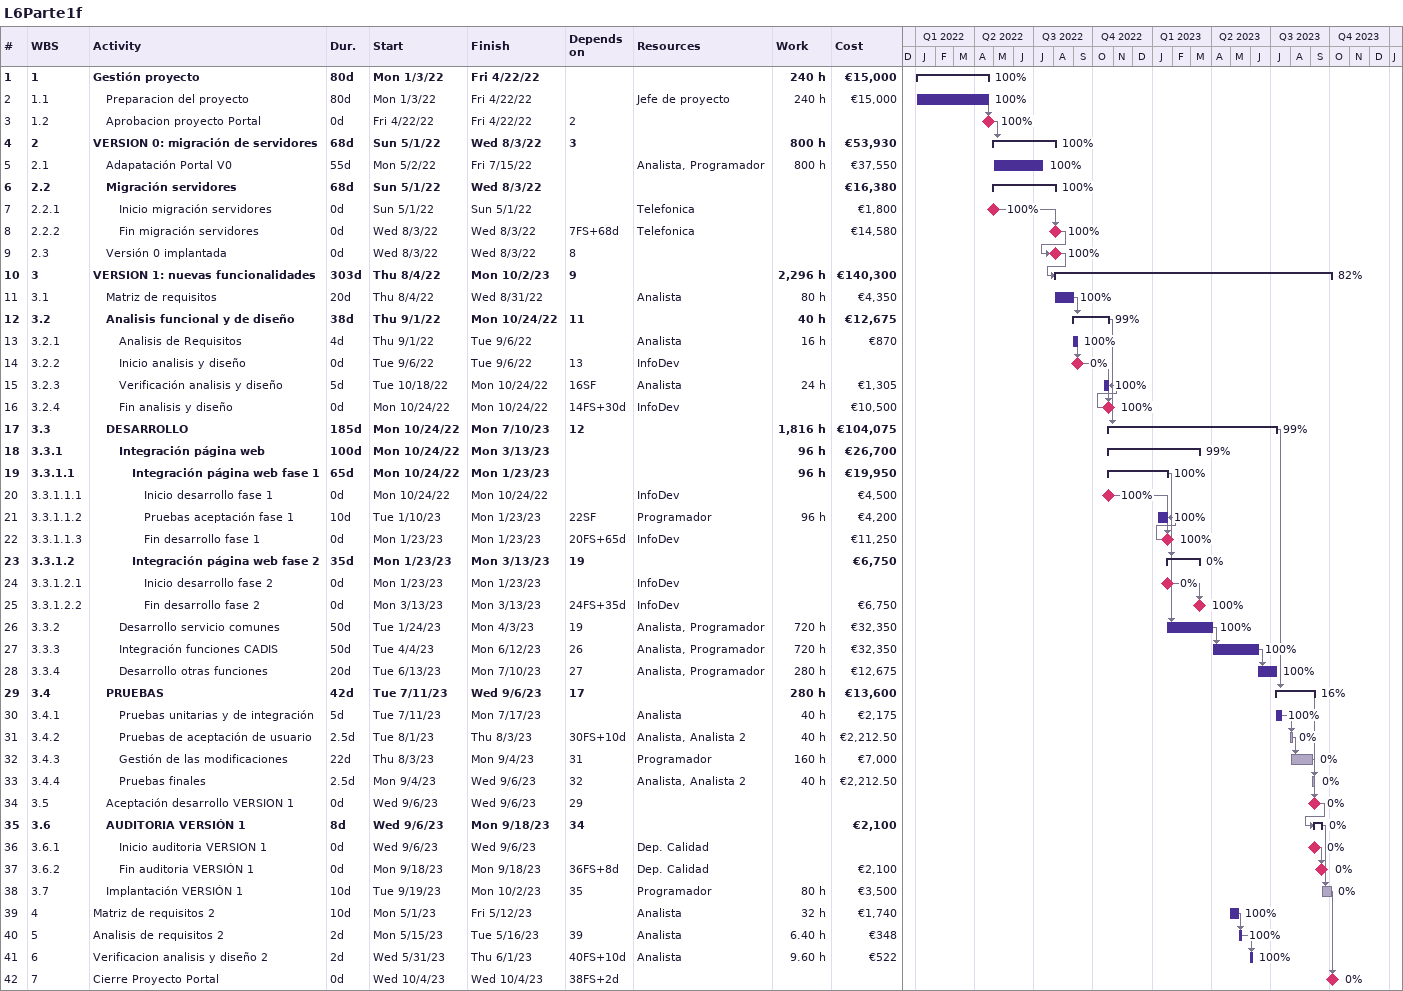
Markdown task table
L6Parte1f

| ID | WBS | Task | Duration | Start | Finish | Predecessors | Resources | % complete | Work (h) | Cost (€) |
|---|---|---|---|---|---|---|---|---|---|---|
| 1 | 1 | **Gestión proyecto** | 80d | 2022-01-03 | 2022-04-22 |  |  | 100 | 240 | 15000 |
| 2 | 1.1 | Preparacion del proyecto | 80d | 2022-01-03 | 2022-04-22 |  | Jefe de proyecto | 100 | 240 | 15000 |
| 3 | 1.2 | Aprobacion proyecto Portal | 0d | 2022-04-22 | 2022-04-22 | 2 |  | 100 |  |  |
| 4 | 2 | **VERSION 0: migración de servidores** | 68d | 2022-05-01 | 2022-08-03 | 3 |  | 100 | 800 | 53930 |
| 5 | 2.1 | Adapatación Portal V0 | 55d | 2022-05-02 | 2022-07-15 |  | Analista, Programador | 100 | 800 | 37550 |
| 6 | 2.2 | **Migración servidores** | 68d | 2022-05-01 | 2022-08-03 |  |  | 100 |  | 16380 |
| 7 | 2.2.1 | Inicio migración servidores | 0d | 2022-05-01 | 2022-05-01 |  | Telefonica | 100 |  | 1800 |
| 8 | 2.2.2 | Fin migración servidores | 0d | 2022-08-03 | 2022-08-03 | 7FS+68d | Telefonica | 100 |  | 14580 |
| 9 | 2.3 | Versión 0 implantada | 0d | 2022-08-03 | 2022-08-03 | 8 |  | 100 |  |  |
| 10 | 3 | **VERSION 1: nuevas funcionalidades** | 303d | 2022-08-04 | 2023-10-02 | 9 |  | 82 | 2296 | 140300 |
| 11 | 3.1 | Matriz de requisitos | 20d | 2022-08-04 | 2022-08-31 |  | Analista | 100 | 80 | 4350 |
| 12 | 3.2 | **Analisis funcional y de diseño** | 38d | 2022-09-01 | 2022-10-24 | 11 |  | 99 | 40 | 12675 |
| 13 | 3.2.1 | Analisis de Requisitos | 4d | 2022-09-01 | 2022-09-06 |  | Analista | 100 | 16 | 870 |
| 14 | 3.2.2 | Inicio analisis y diseño | 0d | 2022-09-06 | 2022-09-06 | 13 | InfoDev | 0 |  |  |
| 15 | 3.2.3 | Verificación analisis y diseño | 5d | 2022-10-18 | 2022-10-24 | 16SF | Analista | 100 | 24 | 1305 |
| 16 | 3.2.4 | Fin analisis y diseño | 0d | 2022-10-24 | 2022-10-24 | 14FS+30d | InfoDev | 100 |  | 10500 |
| 17 | 3.3 | **DESARROLLO** | 185d | 2022-10-24 | 2023-07-10 | 12 |  | 99 | 1816 | 104075 |
| 18 | 3.3.1 | **Integración página web** | 100d | 2022-10-24 | 2023-03-13 |  |  | 99 | 96 | 26700 |
| 19 | 3.3.1.1 | **Integración página web fase 1** | 65d | 2022-10-24 | 2023-01-23 |  |  | 100 | 96 | 19950 |
| 20 | 3.3.1.1.1 | Inicio desarrollo fase 1 | 0d | 2022-10-24 | 2022-10-24 |  | InfoDev | 100 |  | 4500 |
| 21 | 3.3.1.1.2 | Pruebas aceptación fase 1 | 10d | 2023-01-10 | 2023-01-23 | 22SF | Programador | 100 | 96 | 4200 |
| 22 | 3.3.1.1.3 | Fin desarrollo fase 1 | 0d | 2023-01-23 | 2023-01-23 | 20FS+65d | InfoDev | 100 |  | 11250 |
| 23 | 3.3.1.2 | **Integración página web fase 2** | 35d | 2023-01-23 | 2023-03-13 | 19 |  | 0 |  | 6750 |
| 24 | 3.3.1.2.1 | Inicio desarrollo fase 2 | 0d | 2023-01-23 | 2023-01-23 |  | InfoDev | 0 |  |  |
| 25 | 3.3.1.2.2 | Fin desarrollo fase 2 | 0d | 2023-03-13 | 2023-03-13 | 24FS+35d | InfoDev | 100 |  | 6750 |
| 26 | 3.3.2 | Desarrollo servicio comunes | 50d | 2023-01-24 | 2023-04-03 | 19 | Analista, Programador | 100 | 720 | 32350 |
| 27 | 3.3.3 | Integración funciones CADIS | 50d | 2023-04-04 | 2023-06-12 | 26 | Analista, Programador | 100 | 720 | 32350 |
| 28 | 3.3.4 | Desarrollo otras funciones | 20d | 2023-06-13 | 2023-07-10 | 27 | Analista, Programador | 100 | 280 | 12675 |
| 29 | 3.4 | **PRUEBAS** | 42d | 2023-07-11 | 2023-09-06 | 17 |  | 16 | 280 | 13600 |
| 30 | 3.4.1 | Pruebas unitarias y de integración | 5d | 2023-07-11 | 2023-07-17 |  | Analista | 100 | 40 | 2175 |
| 31 | 3.4.2 | Pruebas de aceptación de usuario | 2.5d | 2023-08-01 | 2023-08-03 | 30FS+10d | Analista, Analista 2 | 0 | 40 | 2212.50 |
| 32 | 3.4.3 | Gestión de las modificaciones | 22d | 2023-08-03 | 2023-09-04 | 31 | Programador | 0 | 160 | 7000 |
| 33 | 3.4.4 | Pruebas finales | 2.5d | 2023-09-04 | 2023-09-06 | 32 | Analista, Analista 2 | 0 | 40 | 2212.50 |
| 34 | 3.5 | Aceptación desarrollo VERSION 1 | 0d | 2023-09-06 | 2023-09-06 | 29 |  | 0 |  |  |
| 35 | 3.6 | **AUDITORIA VERSIÓN 1** | 8d | 2023-09-06 | 2023-09-18 | 34 |  | 0 |  | 2100 |
| 36 | 3.6.1 | Inicio auditoria VERSION 1 | 0d | 2023-09-06 | 2023-09-06 |  | Dep. Calidad | 0 |  |  |
| 37 | 3.6.2 | Fin auditoria VERSIÓN 1 | 0d | 2023-09-18 | 2023-09-18 | 36FS+8d | Dep. Calidad | 0 |  | 2100 |
| 38 | 3.7 | Implantación VERSIÓN 1 | 10d | 2023-09-19 | 2023-10-02 | 35 | Programador | 0 | 80 | 3500 |
| 39 | 4 | Matriz de requisitos 2 | 10d | 2023-05-01 | 2023-05-12 |  | Analista | 100 | 32 | 1740 |
| 40 | 5 | Analisis de requisitos 2 | 2d | 2023-05-15 | 2023-05-16 | 39 | Analista | 100 | 6.40 | 348 |
| 41 | 6 | Verificacion analisis y diseño 2 | 2d | 2023-05-31 | 2023-06-01 | 40FS+10d | Analista | 100 | 9.60 | 522 |
| 42 | 7 | Cierre Proyecto Portal | 0d | 2023-10-04 | 2023-10-04 | 38FS+2d |  | 0 |  |  |
